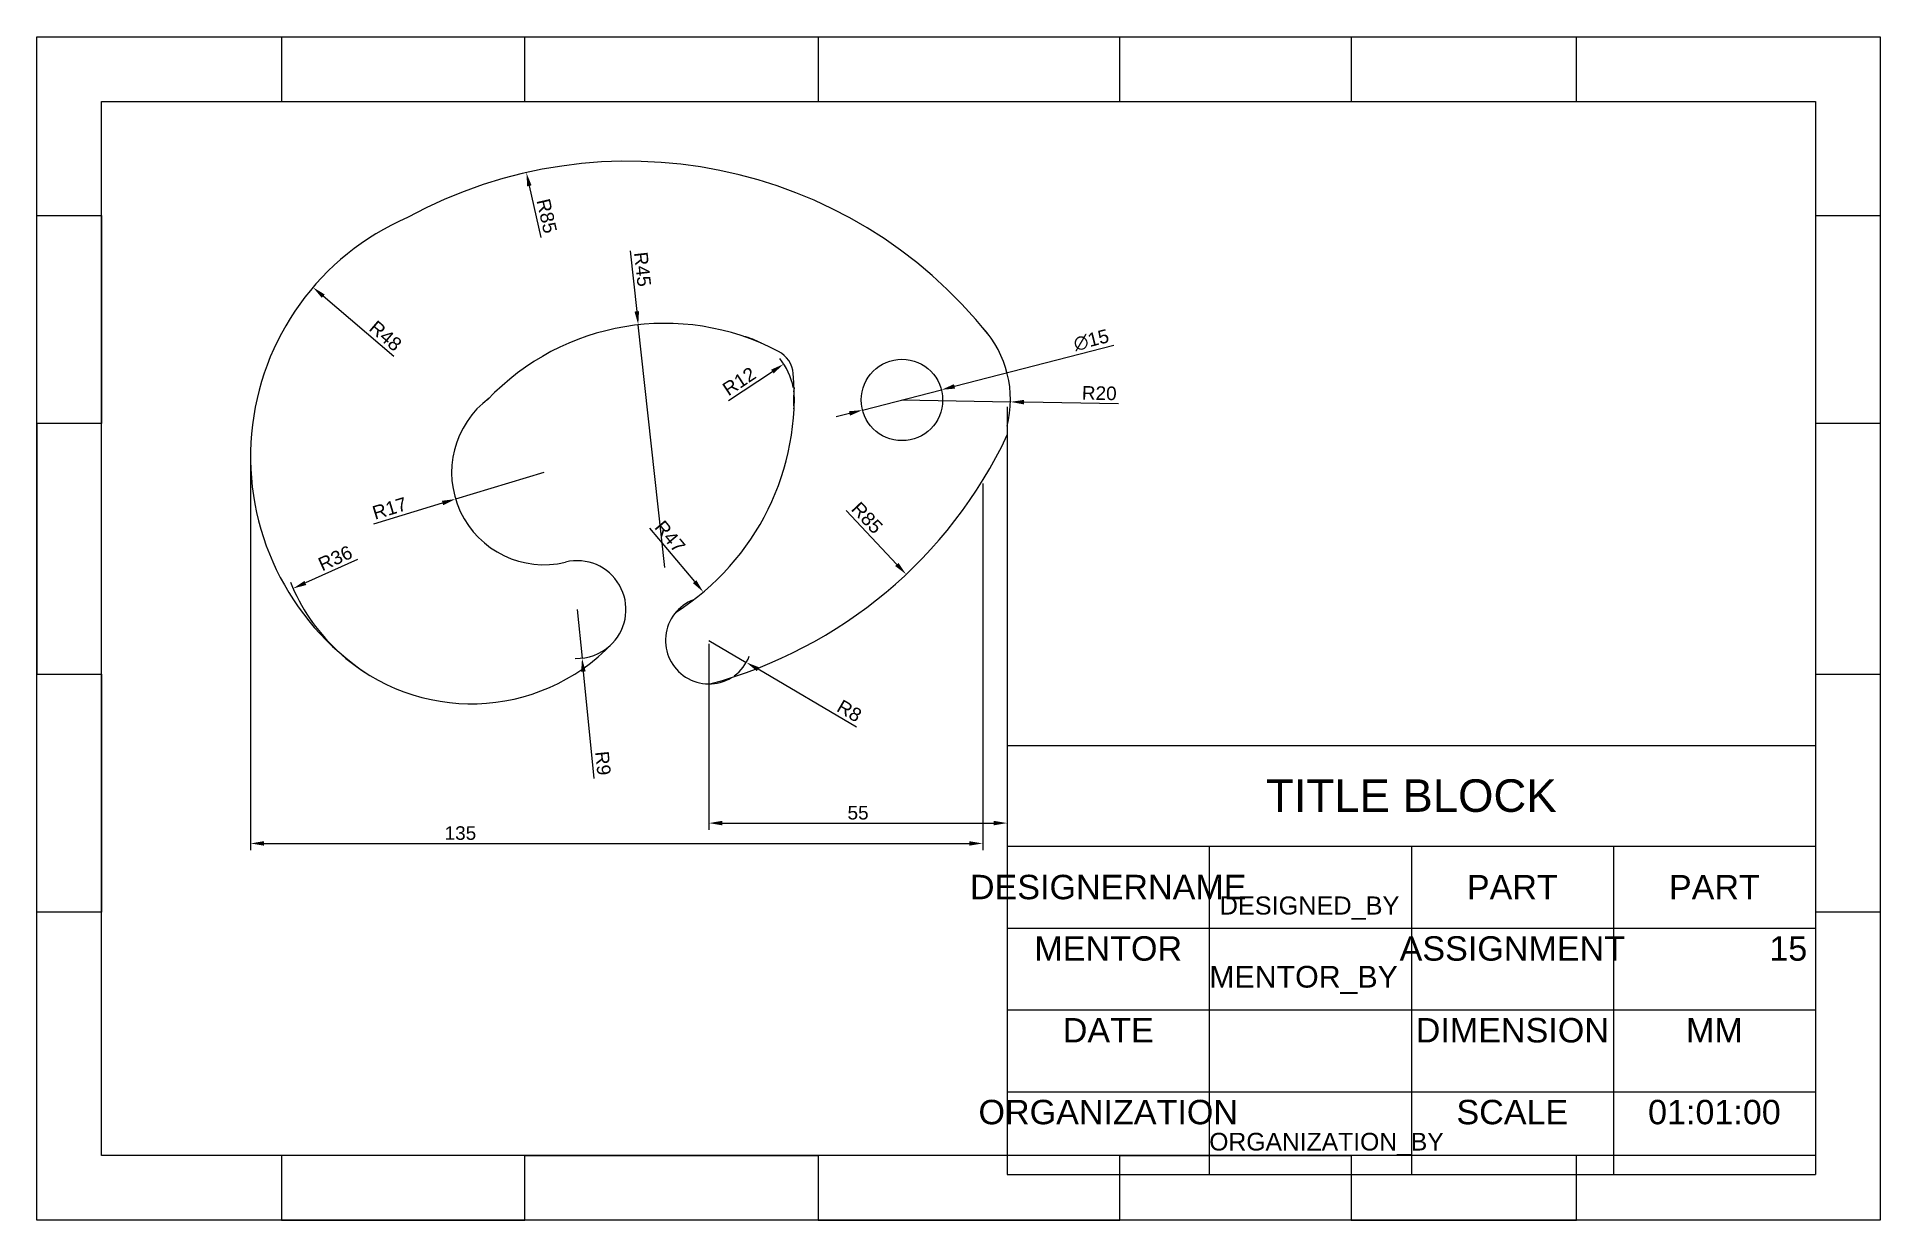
# Model space of a CAD drawing. Header units: millimetres. Extents: x 0 to 5916, y 0 to 3508.
# Drawn here: x 3427.8 to 3767.6, y 1723.7 to 1941.8 of the extents above; entities outside this region: 3.
import ezdxf

# ---------------------------------------------------------------- set-up
doc = ezdxf.new("R2010")
doc.units = ezdxf.units.MM
doc.styles.get("Standard").update_dxf_attribs({"font": 'arial.ttf'})
doc.dimstyles.new('ISO-25', dxfattribs={"dimtxt": 2.5, "dimasz": 2.5, "dimexe": 1.25, "dimexo": 0.625, "dimtad": 1, "dimtxsty": 'Standard', "dimcen": 2.5, "dimadec": 0, "dimazin": 0, "dimtfac": 1, "dimtmove": 0, "dimatfit": 3, "dimfxl": 1, "dimarcsym": 0})

# ---------------------------------------------------------------- blocks, each defined once
blk = doc.blocks.new('*D1')
at = {"color": 0, "lineweight": -2, "transparency": 16777216}
for p, q in [((3551.68, 1830.54), (3558.58, 1826.49)), ((3578.9, 1814.58), (3560.74, 1825.23))]:
    blk.add_line(p, q, dxfattribs=at)
blk.add_arc((3551.68, 1830.54), 8, 305.6916, 338.5748, dxfattribs=at)
at = {"color": 0, "transparency": 16777216}
blk.add_solid([(3560.95, 1825.58), (3560.52, 1824.87), (3558.58, 1826.49)], dxfattribs=at)
at = {"layer": 'Defpoints', "color": 0, "transparency": 16777216}
for p in [(3551.68, 1830.54), (3558.58, 1826.49)]:
    blk.add_point(p, dxfattribs=at)
at = {"color": 0, "transparency": 16777216, "insert": (3577.58, 1817.55), "char_height": 2.5, "attachment_point": 5, "rotation": 329.6224}
blk.add_mtext('R8', dxfattribs=at)
blk = doc.blocks.new('*D2')
at = {"color": 0, "lineweight": -2, "transparency": 16777216}
for p, q in [((3626.33, 1884.91), (3596.96, 1877.35)), ((3580.01, 1872.99), (3594.54, 1876.73)), ((3577.59, 1872.37), (3575.17, 1871.74))]:
    blk.add_line(p, q, dxfattribs=at)
at = {"color": 0, "transparency": 16777216}
for points in [[(3596.85, 1877.76), (3597.06, 1876.95), (3594.54, 1876.73)], [(3577.49, 1872.77), (3577.69, 1871.96), (3580.01, 1872.99)]]:
    blk.add_solid(points, dxfattribs=at)
at = {"layer": 'Defpoints', "color": 0, "transparency": 16777216}
for p in [(3594.54, 1876.73), (3580.01, 1872.99)]:
    blk.add_point(p, dxfattribs=at)
at = {"color": 0, "transparency": 16777216, "insert": (3622.17, 1885.88), "char_height": 2.5, "attachment_point": 5, "rotation": 14.435}
blk.add_mtext('∅15', dxfattribs=at)
blk = doc.blocks.new('*D3')
at = {"color": 0, "lineweight": -2, "transparency": 16777216}
for p, q in [((3587.27, 1874.86), (3607.27, 1874.5)), ((3627.22, 1874.14), (3609.77, 1874.45))]:
    blk.add_line(p, q, dxfattribs=at)
at = {"color": 0, "transparency": 16777216}
blk.add_solid([(3609.78, 1874.87), (3609.76, 1874.04), (3607.27, 1874.5)], dxfattribs=at)
at = {"layer": 'Defpoints', "color": 0, "transparency": 16777216}
for p in [(3587.27, 1874.86), (3607.27, 1874.5)]:
    blk.add_point(p, dxfattribs=at)
at = {"color": 0, "transparency": 16777216, "insert": (3623.65, 1876.1), "char_height": 2.5, "attachment_point": 5, "rotation": 358.9645}
blk.add_mtext('R20', dxfattribs=at)
blk = doc.blocks.new('*D4')
at = {"color": 0, "lineweight": -2, "transparency": 16777216}
for p, q in [((3527.39, 1836.23), (3528.29, 1827.27)), ((3530.52, 1805.09), (3528.54, 1824.79))]:
    blk.add_line(p, q, dxfattribs=at)
blk.add_arc((3527.39, 1836.23), 9, 267.7894, 312.3801, dxfattribs=at)
at = {"color": 0, "transparency": 16777216}
blk.add_solid([(3528.96, 1824.83), (3528.13, 1824.74), (3528.29, 1827.27)], dxfattribs=at)
at = {"layer": 'Defpoints', "color": 0, "transparency": 16777216}
for p in [(3527.39, 1836.23), (3528.29, 1827.27)]:
    blk.add_point(p, dxfattribs=at)
at = {"color": 0, "transparency": 16777216, "insert": (3532.15, 1807.91), "char_height": 2.5, "attachment_point": 5, "rotation": 275.7472}
blk.add_mtext('R9', dxfattribs=at)
blk = doc.blocks.new('*D5')
at = {"color": 0, "lineweight": -2, "transparency": 16777216}
blk.add_line((3493.58, 1882.88), (3480.59, 1893.99), dxfattribs=at)
at = {"color": 0, "transparency": 16777216}
blk.add_solid([(3480.86, 1894.3), (3480.32, 1893.67), (3478.69, 1895.61)], dxfattribs=at)
at = {"layer": 'Defpoints', "color": 0, "transparency": 16777216}
for p in [(3478.69, 1895.61), (3515.17, 1864.42)]:
    blk.add_point(p, dxfattribs=at)
at = {"color": 0, "transparency": 16777216, "insert": (3492.07, 1886.67), "char_height": 2.5, "attachment_point": 5, "rotation": 319.4653}
blk.add_mtext('R48', dxfattribs=at)
blk = doc.blocks.new('*D6')
at = {"color": 0, "lineweight": -2, "transparency": 16777216}
blk.add_line((3520.74, 1904.81), (3518.59, 1914.31), dxfattribs=at)
at = {"color": 0, "transparency": 16777216}
blk.add_solid([(3518.99, 1914.4), (3518.18, 1914.22), (3518.03, 1916.75)], dxfattribs=at)
at = {"layer": 'Defpoints', "color": 0, "transparency": 16777216}
for p in [(3518.03, 1916.75), (3536.82, 1833.85)]:
    blk.add_point(p, dxfattribs=at)
at = {"color": 0, "transparency": 16777216, "insert": (3521.79, 1908.76), "char_height": 2.5, "attachment_point": 5, "rotation": 282.7704}
blk.add_mtext('R85', dxfattribs=at)
blk = doc.blocks.new('*D7')
at = {"color": 0, "lineweight": -2, "transparency": 16777216}
for p, q in [((3521.25, 1861.49), (3504.97, 1856.59)), ((3489.9, 1852.05), (3502.58, 1855.87))]:
    blk.add_line(p, q, dxfattribs=at)
at = {"color": 0, "transparency": 16777216}
blk.add_solid([(3502.46, 1856.27), (3502.7, 1855.47), (3504.97, 1856.59)], dxfattribs=at)
at = {"layer": 'Defpoints', "color": 0, "transparency": 16777216}
for p in [(3521.25, 1861.49), (3504.97, 1856.59)]:
    blk.add_point(p, dxfattribs=at)
at = {"color": 0, "transparency": 16777216, "insert": (3492.82, 1854.89), "char_height": 2.5, "attachment_point": 5, "rotation": 16.7608}
blk.add_mtext('R17', dxfattribs=at)
blk = doc.blocks.new('*D8')
at = {"color": 0, "lineweight": -2, "transparency": 16777216}
blk.add_line((3486.87, 1845.44), (3477.29, 1841.13), dxfattribs=at)
blk.add_arc((3507.85, 1854.86), 36, 202.2094, 226.2179, dxfattribs=at)
at = {"color": 0, "transparency": 16777216}
blk.add_solid([(3477.12, 1841.51), (3477.46, 1840.75), (3475.01, 1840.11)], dxfattribs=at)
at = {"layer": 'Defpoints', "color": 0, "transparency": 16777216}
for p in [(3507.85, 1854.86), (3475.01, 1840.11)]:
    blk.add_point(p, dxfattribs=at)
at = {"color": 0, "transparency": 16777216, "insert": (3482.8, 1845.69), "char_height": 2.5, "attachment_point": 5, "rotation": 24.1988}
blk.add_mtext('R36', dxfattribs=at)
blk = doc.blocks.new('*D9')
at = {"color": 0, "lineweight": -2, "transparency": 16777216}
for p, q in [((3537.15, 1902.34), (3538.38, 1891.18)), ((3543.58, 1843.97), (3538.66, 1888.7))]:
    blk.add_line(p, q, dxfattribs=at)
at = {"color": 0, "transparency": 16777216}
blk.add_solid([(3538.8, 1891.23), (3537.97, 1891.14), (3538.66, 1888.7)], dxfattribs=at)
at = {"layer": 'Defpoints', "color": 0, "transparency": 16777216}
for p in [(3538.66, 1888.7), (3543.58, 1843.97)]:
    blk.add_point(p, dxfattribs=at)
at = {"color": 0, "transparency": 16777216, "insert": (3539.44, 1898.95), "char_height": 2.5, "attachment_point": 5, "rotation": 276.2829}
blk.add_mtext('R45', dxfattribs=at)
blk = doc.blocks.new('*D10')
at = {"color": 0, "lineweight": -2, "transparency": 16777216}
blk.add_line((3555.29, 1874.75), (3563.38, 1880.09), dxfattribs=at)
blk.add_arc((3555.46, 1874.86), 12, 10.9115, 39.4153, dxfattribs=at)
at = {"color": 0, "transparency": 16777216}
blk.add_solid([(3563.15, 1880.44), (3563.61, 1879.75), (3565.47, 1881.47)], dxfattribs=at)
at = {"layer": 'Defpoints', "color": 0, "transparency": 16777216}
for p in [(3565.47, 1881.47), (3555.46, 1874.86)]:
    blk.add_point(p, dxfattribs=at)
at = {"color": 0, "transparency": 16777216, "insert": (3557.26, 1878.3), "char_height": 2.5, "attachment_point": 5, "rotation": 33.447}
blk.add_mtext('R12', dxfattribs=at)
blk = doc.blocks.new('*D11')
at = {"color": 0, "lineweight": -2, "transparency": 16777216}
blk.add_line((3540.76, 1851.23), (3549.05, 1841.37), dxfattribs=at)
at = {"color": 0, "transparency": 16777216}
blk.add_solid([(3549.37, 1841.63), (3548.73, 1841.1), (3550.66, 1839.45)], dxfattribs=at)
at = {"layer": 'Defpoints', "color": 0, "transparency": 16777216}
for p in [(3520.43, 1875.44), (3550.66, 1839.45)]:
    blk.add_point(p, dxfattribs=at)
at = {"color": 0, "transparency": 16777216, "insert": (3544.52, 1849.67), "char_height": 2.5, "attachment_point": 5, "rotation": 310.0255}
blk.add_mtext('R47', dxfattribs=at)
blk = doc.blocks.new('*D12')
at = {"color": 0, "lineweight": -2, "transparency": 16777216}
blk.add_line((3576.98, 1854.47), (3586.33, 1844.54), dxfattribs=at)
at = {"color": 0, "transparency": 16777216}
blk.add_solid([(3586.63, 1844.82), (3586.02, 1844.25), (3588.04, 1842.72)], dxfattribs=at)
at = {"layer": 'Defpoints', "color": 0, "transparency": 16777216}
for p in [(3529.77, 1904.6), (3588.04, 1842.72)]:
    blk.add_point(p, dxfattribs=at)
at = {"color": 0, "transparency": 16777216, "insert": (3580.84, 1853.14), "char_height": 2.5, "attachment_point": 5, "rotation": 313.2771}
blk.add_mtext('R85', dxfattribs=at)
blk = doc.blocks.new('*D13')
at = {"color": 0, "lineweight": -2, "transparency": 16777216}
for p, q in [((3606.68, 1873.58), (3606.68, 1795.62)), ((3551.68, 1829.91), (3551.68, 1795.62)), ((3554.18, 1796.87), (3604.18, 1796.87))]:
    blk.add_line(p, q, dxfattribs=at)
at = {"color": 0, "transparency": 16777216}
for points in [[(3554.18, 1797.29), (3554.18, 1796.46), (3551.68, 1796.87)], [(3604.18, 1797.29), (3604.18, 1796.46), (3606.68, 1796.87)]]:
    blk.add_solid(points, dxfattribs=at)
at = {"layer": 'Defpoints', "color": 0, "transparency": 16777216}
for p in [(3606.68, 1874.2), (3551.68, 1830.54), (3606.68, 1796.87)]:
    blk.add_point(p, dxfattribs=at)
at = {"color": 0, "transparency": 16777216, "insert": (3579.18, 1798.77), "char_height": 2.5, "attachment_point": 5}
blk.add_mtext('55', dxfattribs=at)
blk = doc.blocks.new('*D14')
at = {"color": 0, "lineweight": -2, "transparency": 16777216}
for p, q in [((3467.17, 1863.79), (3467.17, 1791.87)), ((3602.17, 1859.45), (3602.17, 1791.87)), ((3469.67, 1793.12), (3599.67, 1793.12))]:
    blk.add_line(p, q, dxfattribs=at)
at = {"color": 0, "transparency": 16777216}
for points in [[(3469.67, 1793.54), (3469.67, 1792.71), (3467.17, 1793.12)], [(3599.67, 1793.54), (3599.67, 1792.71), (3602.17, 1793.12)]]:
    blk.add_solid(points, dxfattribs=at)
at = {"layer": 'Defpoints', "color": 0, "transparency": 16777216}
for p in [(3467.17, 1864.42), (3602.17, 1860.08), (3602.17, 1793.12)]:
    blk.add_point(p, dxfattribs=at)
at = {"color": 0, "transparency": 16777216, "insert": (3505.87, 1795.02), "char_height": 2.5, "attachment_point": 5}
blk.add_mtext('135', dxfattribs=at)
blk = doc.blocks.new('*T16')
at = {"color": 0, "linetype": 'ByBlock', "lineweight": -2, "transparency": 16777216}
for p, q in [((0, 0), (148.99, 0)), ((0, 0), (0, -79.07)), ((148.99, 0), (148.99, -79.07)), ((0, -18.6), (148.99, -18.6)), ((37.25, -18.6), (37.25, -79.07)), ((74.5, -18.6), (74.5, -79.07)), ((111.74, -18.6), (111.74, -79.07)), ((0, -33.68), (148.99, -33.68)), ((0, -48.75), (148.99, -48.75)), ((0, -63.83), (148.99, -63.83)), ((0, -79.07), (148.99, -79.07))]:
    blk.add_line(p, q, dxfattribs=at)
at = {"color": 0, "transparency": 16777216}
for s, insert, char_height, width, attachment_point in [('{\\H2.4x;TITLE BLOCK}', (74.5, -9.3), 2.5, 145.992, 5), ('DESIGNERNAME ', (18.62, -26.14), 4.5, 34.248, 5), ('PART', (93.12, -26.14), 4.5, 34.248, 5), ('PART', (130.37, -26.14), 4.5, 34.248, 5), ('MENTOR', (18.62, -35.18), 4.5, 34.248, 2), ('ASSIGNMENT', (93.12, -35.18), 4.5, 34.248, 2), ('15', (147.49, -35.18), 4.5, 34.248, 3), ('DATE', (18.62, -50.25), 4.5, 34.248, 2), ('DIMENSION', (93.12, -50.25), 4.5, 34.248, 2), ('MM', (130.37, -50.25), 4.5, 34.248, 2), ('ORGANIZATION', (18.62, -65.33), 4.5, 34.248, 2), ('SCALE', (93.12, -65.33), 4.5, 34.248, 2), ('01:01:00', (130.37, -65.33), 4.5, 34.248, 2)]:
    blk.add_mtext(s, dxfattribs=dict(at, insert=insert, char_height=char_height, width=width, attachment_point=attachment_point))

msp = doc.modelspace()

# ---------------------------------------------------------------- linework, layer by layer
for p, q in [((3472.913, 1941.771), (3472.913, 1929.84)), ((3517.722, 1929.84), (3517.722, 1941.771)), ((3517.722, 1941.771), (3571.851, 1941.771)), ((3571.851, 1941.771), (3571.851, 1929.84)), ((3627.414, 1929.84), (3627.414, 1941.771)), ((3627.414, 1941.771), (3670.072, 1941.771)), ((3670.072, 1941.771), (3670.072, 1929.84)), ((3711.654, 1929.84), (3711.654, 1941.771)), ((3472.913, 1929.84), (3517.722, 1929.84)), ((3571.851, 1929.84), (3627.414, 1929.84)), ((3670.072, 1929.84), (3711.654, 1929.84)), ((3427.788, 1908.821), (3439.72, 1908.821)), ((3439.72, 1908.821), (3439.72, 1870.497)), ((3755.669, 1908.821), (3767.601, 1908.821)), ((3767.601, 1908.821), (3767.601, 1870.497)), ((3510.859, 1874.859), (3510.746, 1874.859)), ((3439.72, 1870.497), (3427.788, 1870.497)), ((3427.788, 1870.497), (3427.788, 1824.295)), ((3767.601, 1870.497), (3755.669, 1870.497)), ((3755.669, 1870.497), (3755.669, 1824.295)), ((3427.788, 1824.295), (3439.72, 1824.295)), ((3439.72, 1824.295), (3439.72, 1780.431)), ((3755.669, 1824.295), (3767.601, 1824.295)), ((3767.601, 1824.295), (3767.601, 1780.431)), ((3439.72, 1780.431), (3427.788, 1780.431)), ((3767.601, 1780.431), (3755.669, 1780.431)), ((3472.913, 1735.631), (3472.913, 1723.7)), ((3517.722, 1723.7), (3517.722, 1735.631)), ((3517.722, 1735.631), (3571.851, 1735.631)), ((3571.851, 1735.631), (3571.851, 1723.7)), ((3627.414, 1723.7), (3627.414, 1735.631)), ((3627.414, 1735.631), (3670.072, 1735.631)), ((3670.072, 1735.631), (3670.072, 1723.7)), ((3711.654, 1723.7), (3711.654, 1735.631)), ((3472.913, 1723.7), (3517.722, 1723.7)), ((3571.851, 1723.7), (3627.414, 1723.7)), ((3670.072, 1723.7), (3711.654, 1723.7))]:
    msp.add_line(p, q)
for points in [[(3427.788, 1941.771), (3767.601, 1941.771), (3767.601, 1723.7), (3427.788, 1723.7)], [(3439.72, 1929.84), (3755.669, 1929.84), (3755.669, 1735.631), (3439.72, 1735.631)]]:
    msp.add_lwpolyline(points, close=True)
for centre, radius in [((5868.957, 3461.408), 47), ((5903.505, 3360.923), 8), ((3587.274, 1874.859), 7.5)]:
    msp.add_circle(centre, radius)
for centre, radius, start, end in [((3536.821, 1833.85), 85, 38.48306, 118.60821), ((3515.174, 1864.416), 48, 113.38579, 236.50995), ((3543.582, 1843.968), 45, 62.31477, 136.64897), ((3555.457, 1874.859), 12, 60.55794, 77.38638), ((3587.274, 1874.859), 20, 345.96788, 41.74813), ((3562.088, 1879.239), 5.169, 5.20779, 62.31477), ((3520.429, 1875.442), 47, 302.41369, 5.20779), ((3587.274, 1874.859), 20, 173.55722, 185.44302), ((3555.457, 1874.859), 12, 352.07262, 7.92738), ((3521.251, 1861.493), 17, 126.41661, 283.65437), ((3529.77, 1904.602), 85, 285.10459, 334.79451), ((3527.389, 1836.228), 9, 316.35894, 103.65437), ((3551.677, 1830.535), 8, 110.48216, 301.21532), ((3507.85, 1854.862), 36, 227.21264, 316.35894)]:
    msp.add_arc(centre, radius, start, end)
msp.add_open_spline([(0, 0), (0.333, 0), (0.667, 0), (1, 0)], degree=3)

# ---------------------------------------------------------------- block references
msp.add_blockref('*T16', (3606.677, 1811.196))

# ---------------------------------------------------------------- texts
for tag, p, height in [('DESIGNED_BY', (3645.854, 1780.017), 3.333), ('MENTOR_BY', (3643.925, 1766.556), 4), ('ORGANIZATION_BY', (3643.925, 1736.53), 3.257)]:
    msp.add_attdef(tag, p, '', height=height)

# ---------------------------------------------------------------- dimensions: what is measured, and where the dimension line sits
for center, mpoint, picture, middle in [((3536.821, 1833.85), (3518.033, 1916.748), '*D6', (3519.938, 1908.34)), ((3529.77, 1904.602), (3588.04, 1842.718), '*D12', (3579.458, 1851.832)), ((3543.582, 1843.968), (3538.657, 1888.698), '*D9', (3537.551, 1898.745)), ((3515.174, 1864.416), (3478.693, 1895.612), '*D5', (3490.835, 1885.229)), ((3555.457, 1874.859), (3565.47, 1881.473), '*D10', (3558.295, 1876.733)), ((3587.274, 1874.859), (3607.27, 1874.497), '*D3', (3623.612, 1874.202)), ((3520.429, 1875.442), (3550.656, 1839.451), '*D11', (3543.087, 1848.464)), ((3521.251, 1861.493), (3504.974, 1856.591), '*D7', (3493.358, 1853.092)), ((3507.85, 1854.862), (3475.013, 1840.105), '*D8', (3483.581, 1843.955)), ((3527.389, 1836.228), (3528.29, 1827.273), '*D4', (3530.258, 1807.723)), ((3551.677, 1830.535), (3558.579, 1826.49), '*D1', (3576.62, 1815.914))]:
    dim = msp.add_radius_dim(center=center, mpoint=mpoint, dimstyle='ISO-25')
    dim.commit()
    dim.dimension.update_dxf_attribs({"geometry": picture, "text_midpoint": middle, "dimtype": 164})
dim = msp.add_diameter_dim_2p(p1=(3580.01, 1872.989), p2=(3594.537, 1876.728), dimstyle='ISO-25')
dim.commit()
dim.dimension.update_dxf_attribs({"geometry": '*D2', "text_midpoint": (3622.666, 1883.969), "dimtype": 163})
for base, p1, p2, picture, middle in [((3606.677, 1796.872), (3551.677, 1830.535), (3606.677, 1874.202), '*D13', (3579.177, 1796.872)), ((3602.174, 1793.122), (3467.174, 1864.416), (3602.174, 1860.075), '*D14', (3505.869, 1793.122))]:
    dim = msp.add_linear_dim(base=base, p1=p1, p2=p2, dimstyle='ISO-25')
    dim.commit()
    dim.dimension.update_dxf_attribs({"geometry": picture, "text_midpoint": middle, "dimtype": 160})

doc.saveas('drawing.dxf')
